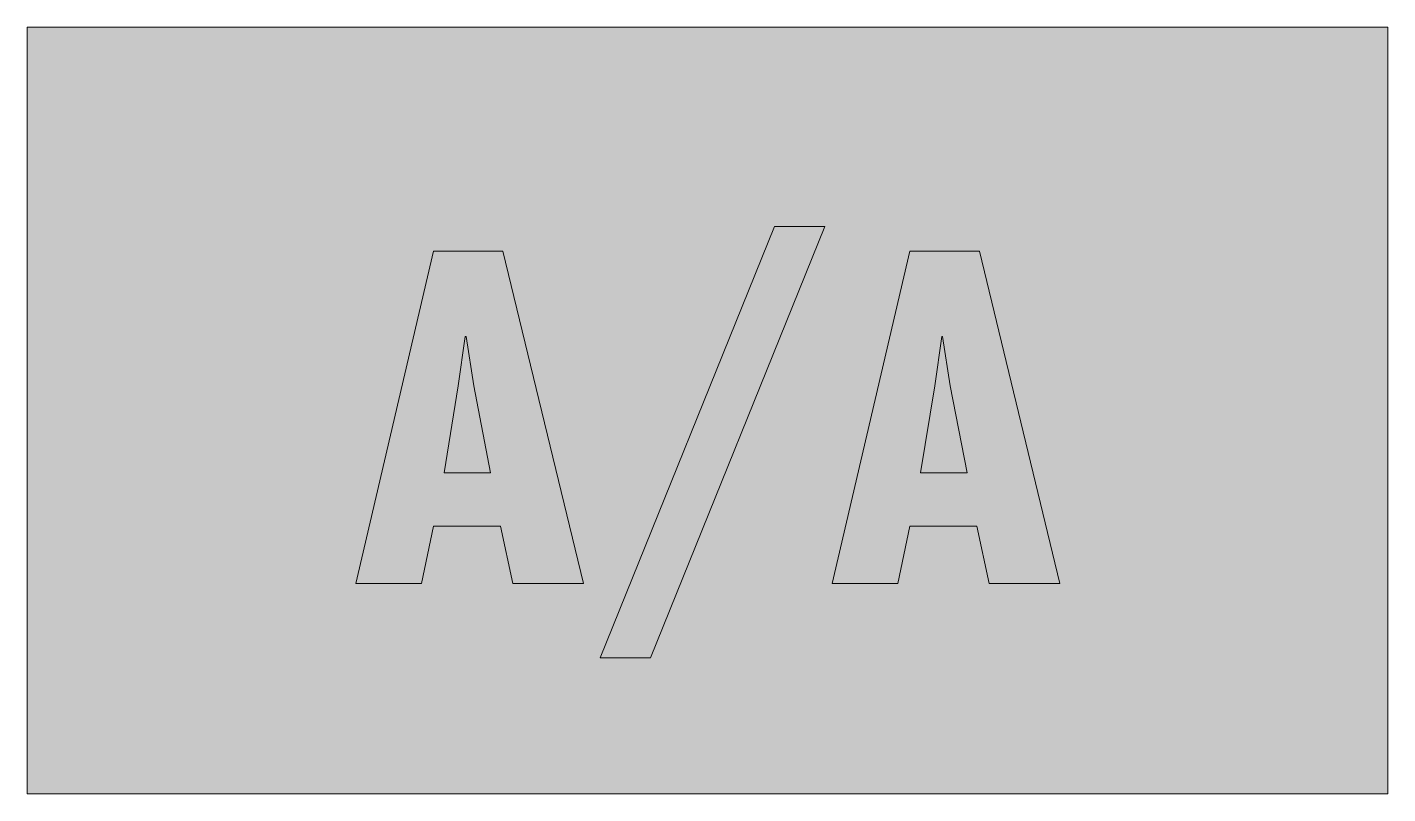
# Model space of a CAD drawing. Header units: inches. Extents: x 98.1 to 112.1, y 144.8 to 152.6.
import ezdxf

# ---------------------------------------------------------------- set-up
doc = ezdxf.new("R2010")
doc.units = ezdxf.units.IN
doc.header["$MEASUREMENT"] = 0

# ---------------------------------------------------------------- blocks, each defined once
blk = doc.blocks.new('block 2')
at = {"true_color": 0xffffff}
h = blk.add_hatch(color=7, dxfattribs=at)
h.dxf.hatch_style = 2
h.paths.add_polyline_path([(98.143, 144.759), (112.113, 144.759), (112.113, 152.633), (98.143, 152.633)])
at = {"color": 7, "lineweight": 5, "true_color": 0xffffff}
blk.add_lwpolyline([(98.143, 144.759), (112.113, 144.759), (112.113, 152.633), (98.143, 152.633), (98.143, 144.759)], dxfattribs=at)
blk = doc.blocks.new('block 3')
at = {"color": 7, "lineweight": 5, "true_color": 0xffffff}
blk.add_lwpolyline([(106.334, 150.587), (104.544, 146.155), (104.025, 146.155), (105.815, 150.587), (106.334, 150.587)], dxfattribs=at)
blk = doc.blocks.new('block 4')
at = {"color": 7, "lineweight": 5, "true_color": 0xffffff}
blk.add_lwpolyline([(103.128, 146.918), (103.001, 147.508), (102.313, 147.508), (102.19, 146.918), (101.516, 146.918), (102.313, 150.334), (103.028, 150.334), (103.853, 146.918), (103.128, 146.918)], dxfattribs=at)
blk = doc.blocks.new('block 5')
at = {"color": 7, "lineweight": 5, "true_color": 0xffffff}
blk.add_lwpolyline([(108.021, 146.918), (107.894, 147.508), (107.206, 147.508), (107.082, 146.918), (106.408, 146.918), (107.206, 150.334), (107.921, 150.334), (108.745, 146.918), (108.021, 146.918)], dxfattribs=at)
blk = doc.blocks.new('block 6')
at = {"true_color": 0xffffff}
h = blk.add_hatch(color=7, dxfattribs=at)
h.dxf.hatch_style = 2
h.paths.add_polyline_path([(102.568, 148.949), (102.423, 148.057), (102.901, 148.057), (102.728, 148.949), (102.65, 149.455), (102.641, 149.455)])
at = {"color": 7, "lineweight": 5, "true_color": 0xffffff}
blk.add_lwpolyline([(102.568, 148.949), (102.423, 148.057), (102.901, 148.057), (102.728, 148.949), (102.65, 149.455), (102.641, 149.455), (102.568, 148.949)], dxfattribs=at)
blk = doc.blocks.new('block 7')
at = {"true_color": 0xffffff}
h = blk.add_hatch(color=7, dxfattribs=at)
h.dxf.hatch_style = 2
h.paths.add_polyline_path([(107.461, 148.949), (107.315, 148.057), (107.793, 148.057), (107.62, 148.949), (107.542, 149.455), (107.534, 149.455)])
at = {"color": 7, "lineweight": 5, "true_color": 0xffffff}
blk.add_lwpolyline([(107.461, 148.949), (107.315, 148.057), (107.793, 148.057), (107.62, 148.949), (107.542, 149.455), (107.534, 149.455), (107.461, 148.949)], dxfattribs=at)

msp = doc.modelspace()

# ---------------------------------------------------------------- block references
for name in ['block 2', 'block 3', 'block 4', 'block 5', 'block 6', 'block 7']:
    msp.add_blockref(name, (0, 0))

doc.saveas('drawing.dxf')
